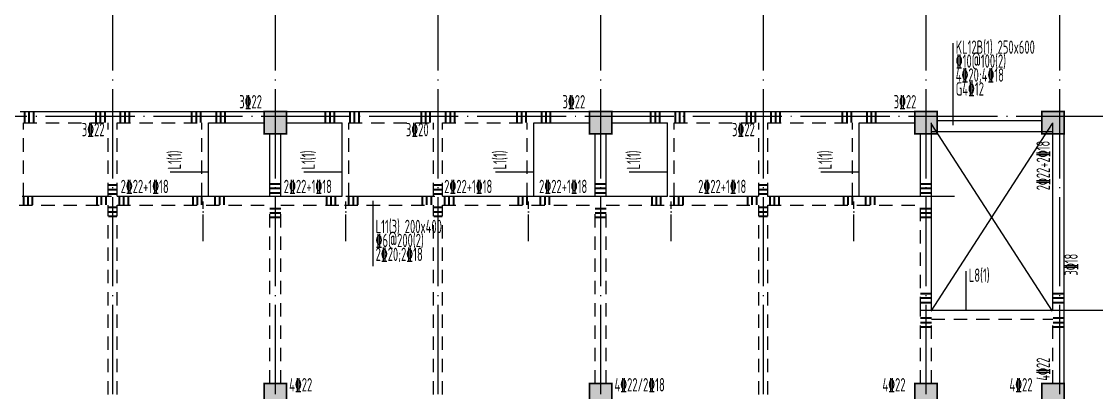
# Model space of a CAD drawing. Extents: x -472319 to -112444, y -516749 to -5704.
# Drawn here: x -172644 to -148522, y -177071 to -168746 of the extents above; entities that cross this region are included whole.
import ezdxf

# ---------------------------------------------------------------- set-up
doc = ezdxf.new("R2010")
doc.units = 0
doc.header["$LTSCALE"] = 100
doc.header["$MEASUREMENT"] = 0
for name, pattern in [('3', [5, 3, -2]), ('CENTER', [2, 1.25, -0.25, 0.25, -0.25]), ('DOTE', [2.42, 2, -0.2, 0.02, -0.2])]:
    doc.linetypes.add(name, pattern=pattern)
for name, color, linetype in [('DOTE', 1, 'CENTER'), ('S_BEAM', 4, 'Continuous'), ('S_BEAMDASH', 134, '3'), ('S_BEAMDIMLOCAL', 7, 'Continuous'), ('S_BEAMDIMLOCALVER', 7, 'Continuous'), ('S_BEAMDIMMASS', 2, 'Continuous'), ('S_BEAMDIMMASSVER', 2, 'Continuous'), ('S_CL', 2, 'Continuous'), ('S_SUBBEAMHOOP', 1, 'Continuous'), ('零厚板', 7, 'Continuous')]:
    doc.layers.add(name, color=color, linetype=linetype)
doc.styles.get("Standard").update_dxf_attribs({"font": 'tssdeng.shx', "width": 0.6, "bigfont": 'a.shx'})

msp = doc.modelspace()

# ---------------------------------------------------------------- hatches: boundary and pattern name
at = {"layer": 'S_CL'}
h = msp.add_hatch(dxfattribs=at)
h.set_pattern_fill('ANSI31', color=256)
h.set_pattern_definition([(45, (207120.73915, 355910.10947), (-0.088388347648, 0.088388347648), [])])
h.paths.add_polyline_path([(-149249.329, -171266.889), (-149249.329, -170766.889), (-149749.329, -170766.889), (-149749.329, -171266.889)])
h.paths.add_polyline_path([(-149249.329, -177366.89), (-149249.329, -176866.89), (-149749.329, -176866.89), (-149749.329, -177366.89)])
h.paths.add_polyline_path([(-149249.329, -179666.89), (-149249.329, -179166.89), (-149749.329, -179166.89), (-149749.329, -179666.89)])
h.paths.add_polyline_path([(-149249.329, -185766.89), (-149249.329, -185266.89), (-149749.329, -185266.89), (-149749.329, -185766.89)])
h.paths.add_polyline_path([(-152099.329, -171266.889), (-152099.329, -170766.889), (-152599.329, -170766.889), (-152599.329, -171266.889)])
h.paths.add_polyline_path([(-152099.329, -177366.89), (-152099.329, -176866.89), (-152599.329, -176866.89), (-152599.329, -177366.89)])
h.paths.add_polyline_path([(-152099.329, -179666.89), (-152099.329, -179166.89), (-152599.329, -179166.89), (-152599.329, -179666.89)])
h.paths.add_polyline_path([(-152099.329, -185766.89), (-152099.329, -185266.89), (-152599.329, -185266.89), (-152599.329, -185766.89)])
h.paths.add_polyline_path([(-159399.329, -171266.889), (-159399.329, -170766.889), (-159899.329, -170766.889), (-159899.329, -171266.889)])
h.paths.add_polyline_path([(-159399.329, -177366.89), (-159399.329, -176866.89), (-159899.329, -176866.89), (-159899.329, -177366.89)])
h.paths.add_polyline_path([(-159399.329, -179666.89), (-159399.329, -179166.89), (-159899.329, -179166.89), (-159899.329, -179666.89)])
h.paths.add_polyline_path([(-159399.329, -185766.89), (-159399.329, -185266.89), (-159899.329, -185266.89), (-159899.329, -185766.89)])
h.paths.add_polyline_path([(-166699.329, -171266.889), (-166699.329, -170766.889), (-167199.329, -170766.889), (-167199.329, -171266.889)])
h.paths.add_polyline_path([(-166699.329, -177366.89), (-166699.329, -176866.89), (-167199.329, -176866.89), (-167199.329, -177366.89)])
h.paths.add_polyline_path([(-166699.329, -179666.89), (-166699.329, -179166.89), (-167199.329, -179166.89), (-167199.329, -179666.89)])
h.paths.add_polyline_path([(-166699.329, -185766.89), (-166699.329, -185266.89), (-167199.329, -185266.89), (-167199.329, -185766.89)])
h.paths.add_polyline_path([(-173999.329, -171266.889), (-173999.329, -170766.889), (-174499.329, -170766.889), (-174499.329, -171266.889)])
h.paths.add_polyline_path([(-173999.329, -177366.89), (-173999.329, -176866.89), (-174499.329, -176866.89), (-174499.329, -177366.89)])
h.paths.add_polyline_path([(-173999.329, -179666.89), (-173999.329, -179166.89), (-174499.329, -179166.89), (-174499.329, -179666.89)])
h.paths.add_polyline_path([(-173999.329, -185766.89), (-173999.329, -185166.89), (-174499.329, -185166.89), (-174499.329, -185766.89)])
h.paths.add_polyline_path([(-176999.329, -171266.889), (-176999.329, -170766.889), (-177499.329, -170766.889), (-177499.329, -171266.889)])
h.paths.add_polyline_path([(-176999.329, -177366.89), (-176999.329, -176866.89), (-177499.329, -176866.89), (-177499.329, -177366.89)])
h.paths.add_polyline_path([(-183999.331, -171366.889), (-183999.331, -170766.889), (-184499.331, -170766.889), (-184499.331, -171366.889)])
h.paths.add_polyline_path([(-183999.331, -177366.89), (-183999.331, -176866.89), (-184499.331, -176866.89), (-184499.331, -177366.89)])
h.paths.add_polyline_path([(-183999.331, -179666.89), (-183999.331, -179166.89), (-184499.331, -179166.89), (-184499.331, -179666.89)])
h.paths.add_polyline_path([(-183999.331, -185766.89), (-183999.331, -185166.89), (-184499.331, -185166.89), (-184499.331, -185766.89)])
h.paths.add_polyline_path([(-191299.331, -171266.889), (-191299.331, -170766.889), (-191799.331, -170766.889), (-191799.331, -171266.889)])
h.paths.add_polyline_path([(-191299.331, -177366.89), (-191299.331, -176866.89), (-191799.331, -176866.89), (-191799.331, -177366.89)])
h.paths.add_polyline_path([(-191299.331, -179666.89), (-191299.331, -179166.89), (-191799.331, -179166.89), (-191799.331, -179666.89)])
h.paths.add_polyline_path([(-191299.331, -185766.89), (-191299.331, -185266.89), (-191799.331, -185266.89), (-191799.331, -185766.89)])
h.paths.add_polyline_path([(-198599.331, -171266.889), (-198599.331, -170766.889), (-199099.331, -170766.889), (-199099.331, -171266.889)])
h.paths.add_polyline_path([(-198599.331, -177366.89), (-198599.331, -176866.89), (-199099.331, -176866.89), (-199099.331, -177366.89)])
h.paths.add_polyline_path([(-198599.331, -179666.89), (-198599.331, -179166.89), (-199099.331, -179166.89), (-199099.331, -179666.89)])
h.paths.add_polyline_path([(-198599.331, -185766.89), (-198599.331, -185266.89), (-199099.331, -185266.89), (-199099.331, -185766.89)])
h.paths.add_polyline_path([(-205899.331, -171266.889), (-205899.331, -170766.889), (-206399.331, -170766.889), (-206399.331, -171266.889)])
h.paths.add_polyline_path([(-205899.331, -177366.89), (-205899.331, -176866.89), (-206399.331, -176866.89), (-206399.331, -177366.89)])
h.paths.add_polyline_path([(-205899.331, -179666.89), (-205899.331, -179166.89), (-206399.331, -179166.89), (-206399.331, -179666.89)])
h.paths.add_polyline_path([(-205899.331, -185766.89), (-205899.331, -185266.89), (-206399.331, -185266.89), (-206399.331, -185766.89)])
h.paths.add_polyline_path([(-208749.331, -171266.889), (-208749.331, -170766.889), (-209249.331, -170766.889), (-209249.331, -171266.889)])
h.paths.add_polyline_path([(-208749.331, -177366.89), (-208749.331, -176866.89), (-209249.331, -176866.89), (-209249.331, -177366.89)])
h.paths.add_polyline_path([(-208749.331, -179666.89), (-208749.331, -179166.89), (-209249.331, -179166.89), (-209249.331, -179666.89)])
h.paths.add_polyline_path([(-208749.331, -185766.89), (-208749.331, -185266.89), (-209249.331, -185266.89), (-209249.331, -185766.89)])

# ---------------------------------------------------------------- linework, layer by layer
at = {"layer": 'DOTE', "linetype": 'DOTE', "ltscale": 10}
for p, q in [((-170599.329, -167847.242), (-170599.329, -189997.282)), ((-166949.329, -167847.242), (-166949.329, -189997.282)), ((-163299.329, -167847.242), (-163299.329, -189997.282)), ((-159649.329, -167847.242), (-159649.329, -189997.282)), ((-155999.329, -167847.242), (-155999.329, -189997.282)), ((-152349.329, -167847.242), (-152349.329, -189997.282)), ((-149349.329, -167847.242), (-149349.329, -189997.282)), ((-210823.148, -170866.89), (-147530.518, -170866.89)), ((-206506.5, -172667.389), (-151711.5, -172667.389)), ((-152474.329, -175226.89), (-147530.518, -175226.89))]:
    msp.add_line(p, q, dxfattribs=at)
at = {"layer": 'DOTE', "linetype": 'DOTE', "ltscale": 3}
for p, q in [((-168566.828, -173678.586), (-168566.828, -172784.889)), ((-165366.832, -173678.586), (-165366.832, -172784.889)), ((-161266.828, -173678.586), (-161266.828, -172784.889)), ((-158066.832, -173678.586), (-158066.832, -172784.889)), ((-153966.828, -173678.586), (-153966.828, -172784.889))]:
    msp.add_line(p, q, dxfattribs=at)
at = {"layer": 'S_BEAM'}
for p, q in [((-172674.329, -170766.889), (-170599.329, -170766.889)), ((-170599.329, -170766.889), (-168499.329, -170766.889)), ((-168499.329, -170766.889), (-167199.329, -170766.889)), ((-166699.329, -170766.889), (-165374.329, -170766.889)), ((-165374.329, -170766.889), (-163299.329, -170766.889)), ((-163299.329, -170766.889), (-161199.329, -170766.889)), ((-161199.329, -170766.889), (-159899.329, -170766.889)), ((-159399.329, -170766.889), (-158074.329, -170766.889)), ((-158074.329, -170766.889), (-155999.329, -170766.889)), ((-155999.329, -170766.889), (-153924.329, -170766.889)), ((-153924.329, -170766.889), (-152599.329, -170766.889)), ((-168449.329, -171016.889), (-167199.329, -171016.889)), ((-168449.329, -172667.389), (-168449.329, -171016.889)), ((-166699.329, -171016.889), (-165449.329, -171016.889)), ((-165449.329, -172667.389), (-165449.329, -171016.889)), ((-161149.329, -171016.889), (-159899.329, -171016.889)), ((-161149.329, -172667.389), (-161149.329, -171016.889)), ((-159399.329, -171016.889), (-158149.329, -171016.889)), ((-158149.329, -172667.389), (-158149.329, -171016.889)), ((-153849.329, -171016.889), (-152599.329, -171016.889)), ((-153849.329, -172667.389), (-153849.329, -171016.889)), ((-152224.329, -172767.389), (-152224.329, -171016.889)), ((-152099.329, -170966.889), (-149749.329, -170966.889)), ((-149499.329, -175226.889), (-149499.329, -171016.889)), ((-152224.329, -171216.889), (-149499.329, -171216.889)), ((-167074.329, -172667.389), (-167074.329, -171266.889)), ((-166824.329, -172667.389), (-166824.329, -171266.889)), ((-159774.329, -172667.389), (-159774.329, -171266.889)), ((-159524.329, -172667.389), (-159524.329, -171266.889)), ((-152474.329, -172467.389), (-152474.329, -171266.889)), ((-149249.329, -172366.889), (-149249.329, -171266.889)), ((-152474.329, -172667.389), (-152474.329, -172467.389)), ((-149249.329, -175226.89), (-149249.329, -172366.889)), ((-168449.329, -172667.389), (-167074.329, -172667.389)), ((-166824.329, -172667.389), (-165449.329, -172667.389)), ((-161149.329, -172667.389), (-159774.329, -172667.389)), ((-159524.329, -172667.389), (-158149.329, -172667.389)), ((-153849.329, -172667.389), (-152474.329, -172667.389)), ((-152224.329, -175226.889), (-152224.329, -172767.389)), ((-152224.329, -175226.889), (-149499.329, -175226.889)), ((-149249.329, -176866.89), (-149249.329, -175226.89))]:
    msp.add_line(p, q, dxfattribs=at)
at = {"layer": 'S_BEAMDASH'}
for p, q in [((-172599.329, -171016.889), (-170699.329, -171016.889)), ((-172599.329, -172667.389), (-172599.329, -171016.889)), ((-170699.329, -172667.389), (-170699.329, -171016.889)), ((-170499.329, -171016.889), (-168599.329, -171016.889)), ((-170499.329, -172667.389), (-170499.329, -171016.889)), ((-168599.329, -172667.389), (-168599.329, -171016.889)), ((-165299.329, -171016.889), (-163399.329, -171016.889)), ((-165299.329, -172667.389), (-165299.329, -171016.889)), ((-163399.329, -172667.389), (-163399.329, -171016.889)), ((-163199.329, -171016.889), (-161299.329, -171016.889)), ((-163199.329, -172667.389), (-163199.329, -171016.889)), ((-161299.329, -172667.389), (-161299.329, -171016.889)), ((-157999.329, -171016.889), (-156099.329, -171016.889)), ((-157999.329, -172667.389), (-157999.329, -171016.889)), ((-156099.329, -172667.389), (-156099.329, -171016.889)), ((-155899.329, -171016.889), (-153999.329, -171016.889)), ((-155899.329, -172667.389), (-155899.329, -171016.889)), ((-153999.329, -172667.389), (-153999.329, -171016.889)), ((-172599.329, -172667.389), (-170699.329, -172667.389)), ((-170499.329, -172667.389), (-168599.329, -172667.389)), ((-165299.329, -172667.389), (-163399.329, -172667.389)), ((-163199.329, -172667.389), (-161299.329, -172667.389)), ((-157999.329, -172667.389), (-156099.329, -172667.389)), ((-155899.329, -172667.389), (-153999.329, -172667.389)), ((-172699.329, -172867.389), (-170699.329, -172867.389)), ((-170699.329, -177116.89), (-170699.329, -172867.389)), ((-170499.329, -177116.89), (-170499.329, -172867.389)), ((-170499.329, -172867.389), (-168499.329, -172867.389)), ((-168499.329, -172867.389), (-167074.329, -172867.389)), ((-167074.329, -176866.89), (-167074.329, -172867.389)), ((-166824.329, -176866.89), (-166824.329, -172867.389)), ((-166824.329, -172867.389), (-165399.329, -172867.389)), ((-165399.329, -172867.389), (-163399.329, -172867.389)), ((-163399.329, -177116.89), (-163399.329, -172867.389)), ((-163199.329, -177116.89), (-163199.329, -172867.389)), ((-163199.329, -172867.389), (-161199.329, -172867.389)), ((-161199.329, -172867.389), (-159774.329, -172867.389)), ((-159774.329, -176866.89), (-159774.329, -172867.389)), ((-159524.329, -176866.89), (-159524.329, -172867.389)), ((-159524.329, -172867.389), (-158099.329, -172867.389)), ((-158099.329, -172867.389), (-156099.329, -172867.389)), ((-156099.329, -177116.89), (-156099.329, -172867.389)), ((-155899.329, -177116.89), (-155899.329, -172867.389)), ((-155899.329, -172867.389), (-153899.329, -172867.389)), ((-153899.329, -172867.389), (-152474.329, -172867.389)), ((-152474.329, -175226.89), (-152474.329, -172867.389)), ((-152474.329, -176866.89), (-152474.329, -175226.89)), ((-152224.329, -176866.89), (-152224.329, -175426.889)), ((-152224.329, -175426.889), (-149499.329, -175426.889)), ((-149499.329, -176866.89), (-149499.329, -175426.889))]:
    msp.add_line(p, q, dxfattribs=at)
at = {"layer": 'S_BEAMDIMMASS'}
for p, q in [((-151741.831, -171072.89), (-151741.831, -169229.14)), ((-164759.329, -172767.39), (-164759.329, -174236)), ((-151449.329, -175226.891), (-151449.329, -174345.641))]:
    msp.add_line(p, q, dxfattribs=at)
at = {"layer": 'S_BEAMDIMMASSVER'}
for p, q in [((-168449.329, -172126.89), (-169305.579, -172126.89)), ((-165449.329, -172126.89), (-166305.579, -172126.89)), ((-161149.329, -172126.89), (-162005.579, -172126.89)), ((-158149.329, -172126.89), (-159005.579, -172126.89)), ((-153849.329, -172126.89), (-154705.579, -172126.89))]:
    msp.add_line(p, q, dxfattribs=at)
at = {"layer": 'S_CL', "const_width": 35}
for points in [[(-166699.329, -171266.889), (-166699.329, -170766.889), (-167199.329, -170766.889), (-167199.329, -171266.889)], [(-159399.329, -171266.889), (-159399.329, -170766.889), (-159899.329, -170766.889), (-159899.329, -171266.889)], [(-152099.329, -171266.889), (-152099.329, -170766.889), (-152599.329, -170766.889), (-152599.329, -171266.889)], [(-149249.329, -171266.889), (-149249.329, -170766.889), (-149749.329, -170766.889), (-149749.329, -171266.889)], [(-166699.329, -177366.89), (-166699.329, -176866.89), (-167199.329, -176866.89), (-167199.329, -177366.89)], [(-159399.329, -177366.89), (-159399.329, -176866.89), (-159899.329, -176866.89), (-159899.329, -177366.89)], [(-152099.329, -177366.89), (-152099.329, -176866.89), (-152599.329, -176866.89), (-152599.329, -177366.89)], [(-149249.329, -177366.89), (-149249.329, -176866.89), (-149749.329, -176866.89), (-149749.329, -177366.89)]]:
    msp.add_lwpolyline(points, close=True, dxfattribs=at)
at = {"layer": 'S_SUBBEAMHOOP', "const_width": 44.9}
for points in [[(-172574.329, -170766.89), (-172574.329, -171016.89)], [(-172474.329, -170766.89), (-172474.329, -171016.89)], [(-172374.329, -170766.89), (-172374.329, -171016.89)], [(-170974.329, -170766.89), (-170974.329, -171016.89)], [(-170874.329, -170766.89), (-170874.329, -171016.89)], [(-170774.329, -170766.89), (-170774.329, -171016.89)], [(-170424.329, -170766.89), (-170424.329, -171016.89)], [(-170324.329, -170766.89), (-170324.329, -171016.89)], [(-170224.329, -170766.89), (-170224.329, -171016.89)], [(-168824.329, -170766.89), (-168824.329, -171016.89)], [(-168724.329, -170766.89), (-168724.329, -171016.89)], [(-168624.329, -170766.89), (-168624.329, -171016.89)], [(-168274.329, -170766.89), (-168274.329, -171016.89)], [(-168174.329, -170766.89), (-168174.329, -171016.89)], [(-168074.329, -170766.89), (-168074.329, -171016.89)], [(-165824.329, -170766.89), (-165824.329, -171016.89)], [(-165724.329, -170766.89), (-165724.329, -171016.89)], [(-165624.329, -170766.89), (-165624.329, -171016.89)], [(-165274.329, -170766.89), (-165274.329, -171016.89)], [(-165174.329, -170766.89), (-165174.329, -171016.89)], [(-165074.329, -170766.89), (-165074.329, -171016.89)], [(-163674.329, -170766.89), (-163674.329, -171016.89)], [(-163574.329, -170766.89), (-163574.329, -171016.89)], [(-163474.329, -170766.89), (-163474.329, -171016.89)], [(-163124.329, -170766.89), (-163124.329, -171016.89)], [(-163024.329, -170766.89), (-163024.329, -171016.89)], [(-162924.329, -170766.89), (-162924.329, -171016.89)], [(-161524.329, -170766.89), (-161524.329, -171016.89)], [(-161424.329, -170766.89), (-161424.329, -171016.89)], [(-161324.329, -170766.89), (-161324.329, -171016.89)], [(-160974.329, -170766.89), (-160974.329, -171016.89)], [(-160874.329, -170766.89), (-160874.329, -171016.89)], [(-160774.329, -170766.89), (-160774.329, -171016.89)], [(-158524.329, -170766.89), (-158524.329, -171016.89)], [(-158424.329, -170766.89), (-158424.329, -171016.89)], [(-158324.329, -170766.89), (-158324.329, -171016.89)], [(-157974.329, -170766.89), (-157974.329, -171016.89)], [(-157874.329, -170766.89), (-157874.329, -171016.89)], [(-157774.329, -170766.89), (-157774.329, -171016.89)], [(-156374.329, -170766.89), (-156374.329, -171016.89)], [(-156274.329, -170766.89), (-156274.329, -171016.89)], [(-156174.329, -170766.89), (-156174.329, -171016.89)], [(-155824.329, -170766.89), (-155824.329, -171016.89)], [(-155724.329, -170766.89), (-155724.329, -171016.89)], [(-155624.329, -170766.89), (-155624.329, -171016.89)], [(-154224.329, -170766.89), (-154224.329, -171016.89)], [(-154124.329, -170766.89), (-154124.329, -171016.89)], [(-154024.329, -170766.89), (-154024.329, -171016.89)], [(-153674.329, -170766.89), (-153674.329, -171016.89)], [(-153574.329, -170766.89), (-153574.329, -171016.89)], [(-153474.329, -170766.89), (-153474.329, -171016.89)], [(-170699.329, -172417.39), (-170499.329, -172417.39)], [(-167074.329, -172392.39), (-166824.329, -172392.39)], [(-167074.329, -172492.39), (-166824.329, -172492.39)], [(-163399.329, -172417.39), (-163199.329, -172417.39)], [(-159774.329, -172392.39), (-159524.329, -172392.39)], [(-159774.329, -172492.39), (-159524.329, -172492.39)], [(-156099.329, -172417.39), (-155899.329, -172417.39)], [(-152474.329, -172392.39), (-152224.329, -172392.39)], [(-152474.329, -172492.39), (-152224.329, -172492.39)], [(-172599.329, -172667.39), (-172599.329, -172867.39)], [(-172499.329, -172667.39), (-172499.329, -172867.39)], [(-172399.329, -172667.39), (-172399.329, -172867.39)], [(-170949.329, -172667.39), (-170949.329, -172867.39)], [(-170849.329, -172667.39), (-170849.329, -172867.39)], [(-170749.329, -172667.39), (-170749.329, -172867.39)], [(-170699.329, -172517.39), (-170499.329, -172517.39)], [(-170699.329, -172617.39), (-170499.329, -172617.39)], [(-170449.329, -172667.39), (-170449.329, -172867.39)], [(-170349.329, -172667.39), (-170349.329, -172867.39)], [(-170249.329, -172667.39), (-170249.329, -172867.39)], [(-168799.329, -172667.39), (-168799.329, -172867.39)], [(-168699.329, -172667.39), (-168699.329, -172867.39)], [(-168599.329, -172667.39), (-168599.329, -172867.39)], [(-168299.329, -172667.39), (-168299.329, -172867.39)], [(-168199.329, -172667.39), (-168199.329, -172867.39)], [(-168099.329, -172667.39), (-168099.329, -172867.39)], [(-167074.329, -172592.39), (-166824.329, -172592.39)], [(-165799.329, -172667.39), (-165799.329, -172867.39)], [(-165699.329, -172667.39), (-165699.329, -172867.39)], [(-165599.329, -172667.39), (-165599.329, -172867.39)], [(-165299.329, -172667.39), (-165299.329, -172867.39)], [(-165199.329, -172667.39), (-165199.329, -172867.39)], [(-165099.329, -172667.39), (-165099.329, -172867.39)], [(-163649.329, -172667.39), (-163649.329, -172867.39)], [(-163549.329, -172667.39), (-163549.329, -172867.39)], [(-163449.329, -172667.39), (-163449.329, -172867.39)], [(-163399.329, -172517.39), (-163199.329, -172517.39)], [(-163399.329, -172617.39), (-163199.329, -172617.39)], [(-163149.329, -172667.39), (-163149.329, -172867.39)], [(-163049.329, -172667.39), (-163049.329, -172867.39)], [(-162949.329, -172667.39), (-162949.329, -172867.39)], [(-161499.329, -172667.39), (-161499.329, -172867.39)], [(-161399.329, -172667.39), (-161399.329, -172867.39)], [(-161299.329, -172667.39), (-161299.329, -172867.39)], [(-160999.329, -172667.39), (-160999.329, -172867.39)], [(-160899.329, -172667.39), (-160899.329, -172867.39)], [(-160799.329, -172667.39), (-160799.329, -172867.39)], [(-159774.329, -172592.39), (-159524.329, -172592.39)], [(-158499.329, -172667.39), (-158499.329, -172867.39)], [(-158399.329, -172667.39), (-158399.329, -172867.39)], [(-158299.329, -172667.39), (-158299.329, -172867.39)], [(-157999.329, -172667.39), (-157999.329, -172867.39)], [(-157899.329, -172667.39), (-157899.329, -172867.39)], [(-157799.329, -172667.39), (-157799.329, -172867.39)], [(-156349.329, -172667.39), (-156349.329, -172867.39)], [(-156249.329, -172667.39), (-156249.329, -172867.39)], [(-156149.329, -172667.39), (-156149.329, -172867.39)], [(-156099.329, -172517.39), (-155899.329, -172517.39)], [(-156099.329, -172617.39), (-155899.329, -172617.39)], [(-155849.329, -172667.39), (-155849.329, -172867.39)], [(-155749.329, -172667.39), (-155749.329, -172867.39)], [(-155649.329, -172667.39), (-155649.329, -172867.39)], [(-154199.329, -172667.39), (-154199.329, -172867.39)], [(-154099.329, -172667.39), (-154099.329, -172867.39)], [(-153999.329, -172667.39), (-153999.329, -172867.39)], [(-153699.329, -172667.39), (-153699.329, -172867.39)], [(-153599.329, -172667.39), (-153599.329, -172867.39)], [(-153499.329, -172667.39), (-153499.329, -172867.39)], [(-152474.329, -172592.39), (-152224.329, -172592.39)], [(-170699.329, -172917.39), (-170499.329, -172917.39)], [(-167074.329, -172942.39), (-166824.329, -172942.39)], [(-163399.329, -172917.39), (-163199.329, -172917.39)], [(-159774.329, -172942.39), (-159524.329, -172942.39)], [(-156099.329, -172917.39), (-155899.329, -172917.39)], [(-152474.329, -172942.39), (-152224.329, -172942.39)], [(-170699.329, -173017.39), (-170499.329, -173017.39)], [(-170699.329, -173117.39), (-170499.329, -173117.39)], [(-167074.329, -173042.39), (-166824.329, -173042.39)], [(-167074.329, -173142.39), (-166824.329, -173142.39)], [(-163399.329, -173017.39), (-163199.329, -173017.39)], [(-163399.329, -173117.39), (-163199.329, -173117.39)], [(-159774.329, -173042.39), (-159524.329, -173042.39)], [(-159774.329, -173142.39), (-159524.329, -173142.39)], [(-156099.329, -173017.39), (-155899.329, -173017.39)], [(-156099.329, -173117.39), (-155899.329, -173117.39)], [(-152474.329, -173042.39), (-152224.329, -173042.39)], [(-152474.329, -173142.39), (-152224.329, -173142.39)], [(-152474.329, -174851.891), (-152224.329, -174851.891)], [(-149499.329, -174851.891), (-149249.329, -174851.891)], [(-152474.329, -174951.891), (-152224.329, -174951.891)], [(-152474.329, -175051.891), (-152224.329, -175051.891)], [(-149499.329, -174951.891), (-149249.329, -174951.891)], [(-149499.329, -175051.891), (-149249.329, -175051.891)], [(-152474.329, -175401.891), (-152224.329, -175401.891)], [(-152474.329, -175501.891), (-152224.329, -175501.891)], [(-152474.329, -175601.891), (-152224.329, -175601.891)], [(-149499.329, -175401.891), (-149249.329, -175401.891)], [(-149499.329, -175501.891), (-149249.329, -175501.891)], [(-149499.329, -175601.891), (-149249.329, -175601.891)]]:
    msp.add_lwpolyline(points, dxfattribs=at)
at = {"layer": '零厚板'}
for p, q in [((-152241.83, -171034.389), (-149516.83, -175244.389)), ((-149516.83, -171034.389), (-152241.83, -175244.389))]:
    msp.add_line(p, q, dxfattribs=at)

# ---------------------------------------------------------------- texts
at = {"layer": 'S_BEAMDIMLOCAL', "width": 0.6}
for s, p in [('3\x8422', (-167758.079, -170696.89)), ('3\x8422', (-160504.079, -170696.89)), ('3\x8422', (-153074.079, -170696.89)), ('3\x8422', (-171290.329, -171321.89)), ('3\x8420', (-164018.329, -171321.89)), ('3\x8422', (-156699.829, -171321.89)), ('2\x8422+1\x8418', (-170420.081, -172597.39)), ('2\x8422+1\x8418', (-166758.081, -172597.39)), ('2\x8422+1\x8418', (-163159.081, -172597.39)), ('2\x8422+1\x8418', (-161029.081, -172597.39)), ('2\x8422+1\x8418', (-157459.581, -172597.39)), ('4\x8422', (-166638.079, -177046.891)), ('4\x8422', (-153325.579, -177046.891)), ('4\x8422', (-150475.579, -177046.891))]:
    msp.add_text(s, height=300, dxfattribs=at).set_placement(p)
at = {"layer": 'S_BEAMDIMLOCAL', "color": 4, "width": 0.6}
msp.add_text('4%%13222/2%%13218', height=300, dxfattribs=at).set_placement((-159338.079, -177046.891))
at = {"layer": 'S_BEAMDIMLOCALVER', "width": 0.6}
for s, p in [('2%%13222+2%%13218', (-149569.329, -172533.64)), ('3\x8418', (-148944.329, -174446.89)), ('4\x8422', (-149569.329, -176805.641))]:
    msp.add_text(s, height=300, rotation=90, dxfattribs=at).set_placement(p)
at = {"layer": 'S_BEAMDIMMASS', "width": 0.6}
for s, p in [('KL12B(1) 250x600', (-151680.581, -169471.64)), ('%%13210@100(2)', (-151680.581, -169784.14)), ('G4\x8412', (-151680.581, -170409.14)), ('L11(3) 200x400', (-164698.079, -173495.228)), ('\x846@200(2)', (-164698.079, -173807.728)), ('2\x8420;2\x8418', (-164698.079, -174120.228)), ('L8(1)', (-151388.079, -174588.141))]:
    msp.add_text(s, height=300, dxfattribs=at).set_placement(p)
at = {"layer": 'S_BEAMDIMMASS', "color": 4, "width": 0.6}
msp.add_text('4%%13220;4%%13218', height=300, dxfattribs=at).set_placement((-151680.581, -170096.64))
at = {"layer": 'S_BEAMDIMMASSVER', "width": 0.6}
for p in [(-169063.079, -172065.64), (-166063.079, -172065.64), (-161763.079, -172065.64), (-158763.079, -172065.64), (-154463.079, -172065.64)]:
    msp.add_text('L1(1)', height=300, rotation=90, dxfattribs=at).set_placement(p)

doc.saveas('drawing.dxf')
